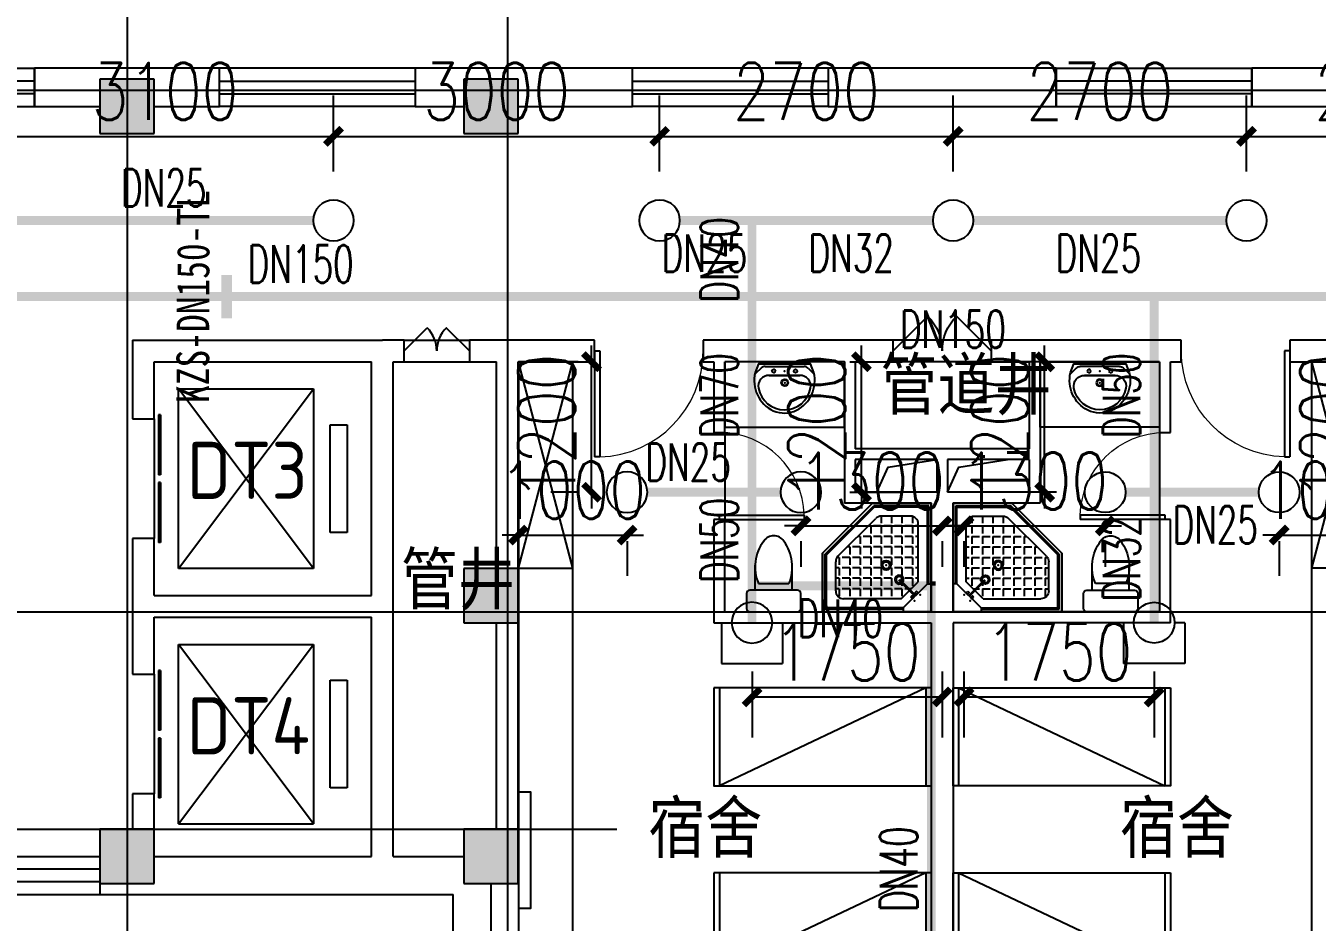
# Model space of a CAD drawing. Extents: x 0 to 2838408, y -923048 to 203859.
# Drawn here: x 2736331 to 2748213, y -544513 to -536267 of the extents above; entities that cross this region are included whole.
import ezdxf
from ezdxf.enums import TextEntityAlignment as Align

# ---------------------------------------------------------------- set-up
doc = ezdxf.new("R2010")
doc.units = 0
doc.header["$LTSCALE"] = 1000
for name, color, linetype in [('A-Fixt', 81, 'Continuous'), ('CLAYER', 7, 'Continuous'), ('COLUMN', 9, 'Continuous'), ('DIM_喷淋', 3, 'Continuous'), ('DOOR_FIRE', 4, 'Continuous'), ('DOTE', 8, 'Continuous'), ('EQUIP_喷头', 7, 'Continuous'), ('EVTR', 2, 'Continuous'), ('PIPE-喷淋', 6, 'Continuous'), ('PUB_HATCH', 8, 'Continuous'), ('PUB_TEXT', 7, 'Continuous'), ('TEXT_喷淋', 7, 'Continuous'), ('TWT_DIM', 3, 'Continuous'), ('WALL', 9, 'Continuous'), ('WINDOW', 4, 'Continuous'), ('XREF', 8, 'Continuous'), ('抗震支吊架', 2, 'Continuous'), ('洁具', 213, 'Continuous'), ('配景', 3, 'Continuous')]:
    doc.layers.add(name, color=color, linetype=linetype)
doc.styles.add('_TCH_DIM_T3', font='SIMPLEX', dxfattribs={"width": 0.75, "bigfont": 'HZTXT'})
doc.styles.add('_TWT_PIPEDN', font='SIMPLEX', dxfattribs={"width": 0.8, "height": 2.3, "bigfont": 'HZTXT'})
doc.styles.add('kzcad', font='', dxfattribs={"width": 0.8})
doc.styles.get("Standard").update_dxf_attribs({"font": 'geniso.shx', "bigfont": 'hztxt.shx'})
doc.styles.get('kzcad').set_extended_font_data('SimSun')
doc.dimstyles.new('_TWT_ARCH&&150', dxfattribs={"dimtxt": 525, "dimasz": 150, "dimexe": 375, "dimexo": 450, "dimgap": 150, "dimtad": 1, "dimdec": 0, "dimzin": 0, "dimdsep": 46, "dimtxsty": '_TCH_DIM_T3', "dimblk": 'ARCHTICK', "dimcen": 0.09, "dimclrt": 7, "dimazin": 2, "dimtfac": 1, "dimtdec": 0, "dimtix": 1, "dimtmove": 2, "dimatfit": 3, "dimfxl": 1, "dimtolj": 1, "dimtzin": 0, "dimarcsym": 0})

# ---------------------------------------------------------------- blocks, each defined once
blk = doc.blocks.new('1F平面-CAD导入_dwg_Drawing4_t3_dwg_$plan$00001613-474159-1F-927810-1F')
at = {"layer": '洁具'}
for p, q in [((-30, 250), (-170, 250)), ((-200, 170), (-430, 170)), ((-260, -140), (-260, 140)), ((-200, -170), (-200, -220)), ((-170, -250), (-30, -250))]:
    blk.add_line(p, q, dxfattribs=at)
for points in [[(-200, 220), (-200, 170), (-200, -170), (-430, -170)], [(0, -220), (0, 220)]]:
    blk.add_lwpolyline(points, dxfattribs=at)
for centre, radius, start, end in [((-170, 220), 30, 90, 180), ((-30, 220), 30, 0, 90), ((-413, -227), 398, 67.4505, 126.6381), ((-590, 0), 110, 123.4509, 236.5491), ((-413, 227), 398, 233.3619, 292.5495), ((-170, -220), 30, 180, 270), ((-30, -220), 30, 270, 0)]:
    blk.add_arc(centre, radius, start, end, dxfattribs=at)
blk = doc.blocks.new('$lvtry$00000169')
at = {"color": 0}
for p, q in [((259, -36), (259, 0)), ((259, -36), (36, -259)), ((259, -24), (976, -24)), ((259, -36), (964, -36)), ((964, -36), (976, -24)), ((964, -36), (964, -525)), ((976, -24), (976, -530)), ((276, -120), (120, -276)), ((144, -151), (291, -298)), ((151, -144), (298, -291)), ((183, -213), (205, -213)), ((220, -213), (243, -213)), ((270, -213), (270, -143)), ((270, -213), (340, -213)), ((276, -120), (808, -120)), ((366, -213), (366, -143)), ((366, -213), (436, -213)), ((462, -213), (462, -143)), ((462, -213), (532, -213)), ((558, -213), (558, -143)), ((558, -213), (628, -213)), ((655, -213), (655, -143)), ((655, -213), (725, -213)), ((751, -213), (751, -143)), ((751, -213), (821, -213)), ((847, -213), (847, -143)), ((847, -213), (880, -213)), ((880, -192), (880, -460)), ((36, -259), (0, -259)), ((24, -259), (24, -976)), ((36, -259), (36, -964)), ((120, -276), (120, -808)), ((120, -309), (147, -309)), ((173, -309), (173, -239)), ((173, -309), (243, -309)), ((173, -405), (173, -335)), ((270, -263), (270, -239)), ((270, -405), (270, -335)), ((334, -309), (340, -309)), ((366, -309), (366, -239)), ((366, -309), (436, -309)), ((366, -405), (366, -335)), ((462, -309), (462, -239)), ((462, -309), (532, -309)), ((462, -405), (462, -335)), ((558, -309), (558, -239)), ((558, -309), (628, -309)), ((558, -405), (558, -335)), ((655, -309), (655, -239)), ((655, -309), (725, -309)), ((655, -405), (655, -335)), ((751, -309), (751, -239)), ((751, -309), (821, -309)), ((751, -405), (751, -335)), ((847, -309), (847, -239)), ((847, -309), (880, -309)), ((847, -405), (847, -335)), ((120, -405), (147, -405)), ((173, -405), (243, -405)), ((173, -501), (173, -431)), ((270, -405), (340, -405)), ((270, -501), (270, -431)), ((366, -405), (379, -405)), ((366, -501), (366, -431)), ((462, -405), (532, -405)), ((462, -501), (462, -431)), ((558, -405), (628, -405)), ((558, -501), (558, -431)), ((655, -405), (725, -405)), ((655, -501), (655, -431)), ((751, -405), (821, -405)), ((751, -501), (751, -431)), ((847, -405), (880, -405)), ((847, -501), (847, -431)), ((120, -501), (147, -501)), ((173, -501), (243, -501)), ((173, -598), (173, -528)), ((270, -501), (340, -501)), ((270, -598), (270, -528)), ((366, -501), (436, -501)), ((366, -598), (366, -528)), ((462, -501), (532, -501)), ((462, -598), (462, -528)), ((859, -511), (511, -859)), ((964, -525), (525, -964)), ((976, -530), (530, -976)), ((558, -501), (628, -501)), ((558, -598), (558, -528)), ((655, -501), (725, -501)), ((655, -598), (655, -528)), ((751, -501), (821, -501)), ((751, -598), (751, -528)), ((847, -501), (867, -501)), ((964, -525), (976, -530)), ((120, -598), (147, -598)), ((120, -694), (147, -694)), ((173, -598), (243, -598)), ((173, -694), (173, -624)), ((173, -694), (243, -694)), ((270, -598), (340, -598)), ((270, -694), (270, -624)), ((270, -694), (340, -694)), ((366, -598), (436, -598)), ((366, -694), (366, -624)), ((366, -694), (436, -694)), ((462, -598), (532, -598)), ((462, -694), (462, -624)), ((462, -694), (532, -694)), ((558, -598), (628, -598)), ((558, -694), (558, -624)), ((558, -694), (628, -694)), ((655, -598), (725, -598)), ((655, -694), (655, -624)), ((655, -694), (676, -694)), ((751, -598), (773, -598)), ((120, -790), (147, -790)), ((173, -790), (173, -720)), ((173, -790), (243, -790)), ((173, -878), (173, -816)), ((270, -790), (270, -720)), ((270, -790), (340, -790)), ((270, -880), (270, -816)), ((366, -790), (366, -720)), ((366, -790), (436, -790)), ((366, -880), (366, -816)), ((462, -790), (462, -720)), ((462, -790), (532, -790)), ((462, -880), (462, -816)), ((558, -790), (558, -720)), ((558, -790), (580, -790)), ((192, -880), (460, -880)), ((36, -964), (24, -976)), ((24, -976), (530, -976)), ((36, -964), (525, -964)), ((525, -964), (530, -976))]:
    blk.add_line(p, q, dxfattribs=at)
blk.add_lwpolyline([(0, 0), (0, -1000), (540, -1000), (1000, -540), (1000, 0)], close=True)
for points in [[(0, 0), (0, -1000)], [(0, 0), (1000, 0)], [(1000, 0), (1000, -540)], [(136, -190), (148, -178), (132, -162), (121, -174)], [(190, -136), (178, -148), (162, -132), (174, -121)], [(1000, -540), (540, -1000)], [(0, -1000), (540, -1000)]]:
    blk.add_lwpolyline(points, close=True, dxfattribs=at)
for radius in [43.8, 31.1]:
    blk.add_circle((416, -428), radius, dxfattribs=at)
for centre, radius, start, end in [((808, -192), 72, 0, 90), ((296, -296), 40.6, 142.583, 128.4197), ((296, -296), 28.6, 145.828, 125.6599), ((808, -460), 72, 315, 0), ((192, -808), 72, 180, 270), ((460, -808), 72, 270, 315)]:
    blk.add_arc(centre, radius, start, end, dxfattribs=at)
for p in [(156, -102, 0), (103, -156, 0), (416, -428, 0)]:
    blk.add_point(p, dxfattribs=at)
blk = doc.blocks.new('$lvtry$00000178')
at = {"color": 0}
for p, q in [((-238, 0), (238, 0)), ((-214, -36), (-272, -91)), ((-180, -23), (180, -23)), ((-142, -105), (140, -105)), ((140, -105), (-142, -105)), ((216, -37), (268, -91))]:
    blk.add_line(p, q, dxfattribs=at)
blk.add_lwpolyline([(-104, -430, 0.224698), (110, -425, 0.348046), (269, -79), (239, 0), (-241, 0), (-271, -79, 0.356844)], format="xyb", close=True, dxfattribs=at)
for centre, radius in [((-100, -65), 16.3), ((100, -65), 16.3), ((1, -172), 31.6)]:
    blk.add_circle(centre, radius, dxfattribs=at)
at = {"color": 0, "lineweight": 13}
blk.add_circle((1, -172), 23, dxfattribs=at)
at = {"color": 0}
for centre, radius, start, end in [((-142, -205), 100, 90, 190.5602), ((-180, -73), 50, 90, 133.181), ((140, -205), 100, 349.4398, 90), ((180, -73), 50, 44.5607, 90), ((-1, -179), 243, 190.5602, 349.4398)]:
    blk.add_arc(centre, radius, start, end, dxfattribs=at)
for p in [(0, -65), (1, -172)]:
    blk.add_point(p, dxfattribs=at)
blk = doc.blocks.new('A$C70365C93')
at = {"layer": '洁具'}
blk.add_lwpolyline([(-1900, 2300), (-1900, 1700), (-800, 1700), (-800, 2300)], close=True, dxfattribs=at)
blk.add_blockref('$lvtry$00000178', (-1350, 2280), dxfattribs=at)
at = {"layer": '洁具', "rotation": 180}
blk.add_blockref('$lvtry$00000169', (0, 0), dxfattribs=at)
at = {"layer": '洁具', "extrusion": (0, 0, -1), "xscale": -1, "zscale": -1, "rotation": 90}
blk.add_blockref('1F平面-CAD导入_dwg_Drawing4_t3_dwg_$plan$00001613-474159-1F-927810-1F', (1450, 0), dxfattribs=at)
blk = doc.blocks.new('单人床')
at = {"layer": 'A-Fixt'}
for p, q in [((47774, 13973), (48674, 13973)), ((47774, 12073), (48674, 13973)), ((47774, 12073), (48674, 12073))]:
    blk.add_line(p, q, dxfattribs=at)
blk.add_lwpolyline([(47774, 14023), (48674, 14023), (48674, 12023), (47774, 12023), (47774, 14023)], dxfattribs=at)
blk = doc.blocks.new('CH_AP01')
for p, q in [((-311, 17), (-275, 0)), ((-275, 0), (275, 0)), ((275, 0), (311, 17))]:
    blk.add_line(p, q)
for centre, radius, start, end in [((0, -579), 1213, 74.7104, 105.2896), ((-307, 555), 37.8, 100.1859, 202.8359), ((-1658, 202), 1360, 352.1659, 14.4283), ((-824, 250), 563, 335.5038, 31.0903), ((0, -579), 1173, 75.0287, 104.9713), ((0, -1278), 1857, 80.611, 99.389), ((-824, 250), 603, 335.5038, 30.2691), ((0, -579), 1093, 75.8767, 104.1233), ((824, 250), 603, 149.7309, 204.4962), ((824, 250), 563, 148.9097, 204.4962), ((1658, 202), 1360, 165.5717, 187.8341), ((307, 555), 37.8, 337.1641, 79.8141)]:
    blk.add_arc(centre, radius, start, end)
blk = doc.blocks.new('A$C61295E98')
at = {"color": 3}
for p, q in [((544, 598), (0, 598)), ((0, 598), (0, 0)), ((161, 598), (161, 0)), ((170, 0), (170, 598)), ((603, 572), (603, 26)), ((624, 518), (624, 80)), ((544, 0), (0, 0))]:
    blk.add_line(p, q, dxfattribs=at)
for points in [[(82, 540), (75, 540), (75, 577), (82, 577)], [(82, 453), (75, 453), (75, 490), (82, 490)], [(82, 353), (75, 353), (75, 389), (82, 389)]]:
    blk.add_lwpolyline(points, close=True, dxfattribs=at)
for centre in [(74, 250), (74, 164), (74, 71)]:
    blk.add_circle(centre, 15.7, dxfattribs=at)
for centre, start, end in [((544, 518), 360, 90), ((544, 80), 270, 0)]:
    blk.add_arc(centre, 80, start, end, dxfattribs=at)
blk = doc.blocks.new('宿舍')
at = {"layer": 'A-Fixt'}
for p, q in [((47854, 13802), (48354, 15702)), ((48354, 13802), (47854, 15702)), ((47854, 13802), (48354, 13802))]:
    blk.add_line(p, q, dxfattribs=at)
for points in [[(47854, 8602), (48354, 8602), (48354, 15702), (47854, 15702)], [(47854, 10676), (47970, 10676), (47970, 11743), (47854, 11743)]]:
    blk.add_lwpolyline(points, close=True, dxfattribs=at)
at = {"xscale": -1, "rotation": 90}
for p in [(63677, 60475), (63677, 58775)]:
    blk.add_blockref('单人床', p, dxfattribs=at)
at = {"layer": 'A-Fixt', "xscale": -1, "rotation": 180}
for p in [(50002, 9140), (51117, 9140)]:
    blk.add_blockref('CH_AP01', p, dxfattribs=at)
at = {"layer": '配景', "color": 252}
blk.add_blockref('A$C61295E98', (47854, 7097), dxfattribs=at)
blk = doc.blocks.new('$WINLIB2D$00000001')
at = {"color": 0}
for points in [[(-0.5, 0.5), (-0.5, -0.5)], [(-0.5, 0.5), (0.5, 0.5)], [(0.5, -0.5), (0.5, 0.5)], [(0.5, 0.1667), (-0.5, 0.1667)], [(0.5, -0.1667), (-0.5, -0.1667)], [(-0.5, -0.5), (0.5, -0.5)]]:
    blk.add_lwpolyline(points, dxfattribs=at)
blk = doc.blocks.new('$DorLib2D$00000116')
at = {"color": 0}
for p, q in [((-0.5, 0), (-0.146, 0.354)), ((0.5, 0), (0.146, 0.354))]:
    blk.add_line(p, q, dxfattribs=at)
for centre, start, end in [((-0.5, 0), 0, 45), ((0.5, 0), 135, 180)]:
    blk.add_arc(centre, 0.5, start, end, dxfattribs=at)
blk = doc.blocks.new('$DORLIB2D$00000127')
at = {"color": 0}
for points in [[(-0.533, 0.795), (-0.533, 0.69)], [(-0.033, 0.795), (-0.533, 0.795)], [(-0.033, 0.795), (-0.033, 0.69)], [(0.533, 0.795), (0.033, 0.795)], [(0.033, 0.795), (0.033, 0.69)], [(0.533, 0.795), (0.533, 0.69)], [(-0.033, 0.69), (-0.533, 0.69)], [(0.533, 0.69), (0.033, 0.69)], [(0.5, 0.5), (-0.5, 0.5)]]:
    blk.add_lwpolyline(points, dxfattribs=at)
blk = doc.blocks.new('$DorLib2D$00000001')
for p, q in [((0.45, 0.975), (0.5, 0.975)), ((0.45, 0), (0.45, 0.975)), ((0.5, 0), (0.5, 0.975)), ((0.5, 0), (0.45, 0))]:
    blk.add_line(p, q)
at = {"lineweight": 13}
blk.add_arc((0.475, 0), 0.975, 91.4693, 180, dxfattribs=at)
blk = doc.blocks.new('3F1')
at = {"layer": 'PUB_HATCH'}
for points in [[(2400966.7, -537258.3), (2401466.7, -537258.3), (2401466.7, -536758.3), (2400966.7, -536758.3)], [(2404316.7, -537258.3), (2404816.7, -537258.3), (2404816.7, -536758.3), (2404316.7, -536758.3)], [(2404316.7, -541758.3), (2404816.7, -541758.3), (2404816.7, -541258.3), (2404316.7, -541258.3)], [(2400966.7, -544158.3), (2401466.7, -544158.3), (2401466.7, -543658.3), (2400966.7, -543658.3)], [(2404316.7, -544158.3), (2404816.7, -544158.3), (2404816.7, -543658.3), (2404316.7, -543658.3)]]:
    blk.add_hatch(color=256, dxfattribs=at).paths.add_polyline_path(points)
for points in [[(2408116.7, -540558.3), (2408220.3, -540328), (2408666.7, -540258.3)], [(2408766.7, -540558.3), (2408870.3, -540328), (2409316.7, -540258.3)]]:
    blk.add_lwpolyline(points)
at = {"layer": 'COLUMN'}
for p, q in [((2401466.7, -536758.3), (2400966.7, -536758.3)), ((2400966.7, -536758.3), (2400966.7, -537258.3)), ((2401466.7, -537258.3), (2401466.7, -536758.3)), ((2404816.7, -536758.3), (2404316.7, -536758.3)), ((2404316.7, -536758.3), (2404316.7, -537258.3)), ((2404816.7, -537258.3), (2404816.7, -536758.3)), ((2400966.7, -537258.3), (2401466.7, -537258.3)), ((2404316.7, -537258.3), (2404816.7, -537258.3)), ((2404816.7, -541258.3), (2404316.7, -541258.3)), ((2404316.7, -541258.3), (2404316.7, -541758.3)), ((2404816.7, -541758.3), (2404816.7, -541258.3)), ((2404316.7, -541758.3), (2404816.7, -541758.3)), ((2401466.7, -543658.3), (2400966.7, -543658.3)), ((2400966.7, -543658.3), (2400966.7, -544158.3)), ((2401466.7, -544158.3), (2401466.7, -543658.3)), ((2404816.7, -543658.3), (2404316.7, -543658.3)), ((2404316.7, -543658.3), (2404316.7, -544158.3)), ((2404816.7, -544158.3), (2404816.7, -543658.3)), ((2400966.7, -544158.3), (2401466.7, -544158.3)), ((2404316.7, -544158.3), (2404816.7, -544158.3))]:
    blk.add_line(p, q, dxfattribs=at)
at = {"layer": 'DOOR_FIRE'}
for p, q in [((2403766.7, -539158.3), (2404366.7, -539158.3)), ((2409166.7, -539158.3), (2408266.7, -539158.3)), ((2403766.7, -539358.3), (2404366.7, -539358.3)), ((2409166.7, -539358.3), (2408266.7, -539358.3))]:
    blk.add_line(p, q, dxfattribs=at)
at = {"layer": 'DOTE'}
for p, q in [((2401216.7, -467258.3), (2401216.7, -550458.3)), ((2404716.7, -467258.3), (2404716.7, -550458.3)), ((2343216.7, -536858.3), (2453916.7, -536858.3)), ((2343216.7, -541658.3), (2453916.7, -541658.3)), ((2392758.5, -543658.3), (2405723.1, -543658.3))]:
    blk.add_line(p, q, dxfattribs=at)
at = {"layer": 'EVTR'}
for p, q in [((2401691.7, -541258.3), (2401691.7, -539608.3)), ((2401691.7, -539608.3), (2402931.7, -539608.3)), ((2402931.7, -541258.3), (2401691.7, -539608.3)), ((2401691.7, -541258.3), (2402931.7, -539608.3)), ((2402931.7, -539608.3), (2402931.7, -541258.3)), ((2403086.7, -540928.3), (2403086.7, -539938.3)), ((2403086.7, -539938.3), (2403241.7, -539938.3)), ((2403241.7, -539938.3), (2403241.7, -540928.3)), ((2403241.7, -540928.3), (2403086.7, -540928.3)), ((2402931.7, -541258.3), (2401691.7, -541258.3)), ((2401691.7, -543608.3), (2401691.7, -541958.3)), ((2401691.7, -541958.3), (2402931.7, -541958.3)), ((2402931.7, -543608.3), (2401691.7, -541958.3)), ((2401691.7, -543608.3), (2402931.7, -541958.3)), ((2402931.7, -541958.3), (2402931.7, -543608.3)), ((2403086.7, -543278.3), (2403086.7, -542288.3)), ((2403086.7, -542288.3), (2403241.7, -542288.3)), ((2403241.7, -542288.3), (2403241.7, -543278.3)), ((2403241.7, -543278.3), (2403086.7, -543278.3)), ((2401691.7, -543608.3), (2402931.7, -543608.3))]:
    blk.add_line(p, q, dxfattribs=at)
at = {"layer": 'WALL'}
for p, q in [((2401216.7, -536658.3), (2400366.7, -536658.3)), ((2400366.7, -536658.3), (2400366.7, -537008.3)), ((2402066.7, -536658.3), (2401216.7, -536658.3)), ((2402066.7, -537008.3), (2402066.7, -536658.3)), ((2404566.7, -536658.3), (2403866.7, -536658.3)), ((2403866.7, -536658.3), (2403866.7, -537008.3)), ((2405866.7, -536658.3), (2404566.7, -536658.3)), ((2405866.7, -537008.3), (2405866.7, -536658.3)), ((2409766.7, -536658.3), (2407666.7, -536658.3)), ((2407666.7, -536658.3), (2407666.7, -537008.3)), ((2409766.7, -537008.3), (2409766.7, -536658.3)), ((2412716.7, -536658.3), (2411566.7, -536658.3)), ((2411566.7, -536658.3), (2411566.7, -537008.3)), ((2400366.7, -537008.3), (2400966.7, -537008.3)), ((2401466.7, -537008.3), (2402066.7, -537008.3)), ((2403866.7, -537008.3), (2404316.7, -537008.3)), ((2404816.7, -537008.3), (2405866.7, -537008.3)), ((2407666.7, -537008.3), (2409766.7, -537008.3)), ((2411566.7, -537008.3), (2412466.7, -537008.3)), ((2401266.7, -539158.3), (2401266.7, -539883.3)), ((2401266.7, -539158.3), (2403566.7, -539158.3)), ((2403766.7, -539158.3), (2403566.7, -539158.3)), ((2403766.7, -539358.3), (2403766.7, -539158.3)), ((2404716.7, -539158.3), (2404366.7, -539158.3)), ((2404366.7, -539158.3), (2404366.7, -539358.3)), ((2405516.7, -539158.3), (2404716.7, -539158.3)), ((2405516.7, -539358.3), (2405516.7, -539158.3)), ((2406616.7, -539158.3), (2406516.7, -539158.3)), ((2406516.7, -539158.3), (2406516.7, -539358.3)), ((2407816.7, -539158.3), (2406616.7, -539158.3)), ((2408266.7, -539158.3), (2407816.7, -539158.3)), ((2408266.7, -539358.3), (2408266.7, -539158.3)), ((2409616.7, -539158.3), (2409166.7, -539158.3)), ((2409166.7, -539158.3), (2409166.7, -539358.3)), ((2410816.7, -539158.3), (2409616.7, -539158.3)), ((2410916.7, -539158.3), (2410816.7, -539158.3)), ((2410916.7, -539358.3), (2410916.7, -539158.3)), ((2412716.7, -539158.3), (2411916.7, -539158.3)), ((2411916.7, -539158.3), (2411916.7, -539358.3)), ((2401466.7, -539883.3), (2401466.7, -539358.3)), ((2401466.7, -539358.3), (2403466.7, -539358.3)), ((2403466.7, -541508.3), (2403466.7, -539358.3)), ((2403666.7, -539358.3), (2403766.7, -539358.3)), ((2403666.7, -541608.3), (2403666.7, -539358.3)), ((2404366.7, -539358.3), (2404616.7, -539358.3)), ((2404616.7, -541258.3), (2404616.7, -539358.3)), ((2404816.7, -541258.3), (2404816.7, -539358.3)), ((2404816.7, -539358.3), (2405516.7, -539358.3)), ((2406516.7, -539358.3), (2406616.7, -539358.3)), ((2406616.7, -539358.3), (2406616.7, -540008.3)), ((2407816.7, -539358.3), (2406716.7, -539358.3)), ((2406716.7, -540008.3), (2406716.7, -539358.3)), ((2407816.7, -539358.3), (2407816.7, -540158.3)), ((2407916.7, -539358.3), (2408266.7, -539358.3)), ((2407916.7, -539358.3), (2407916.7, -540158.3)), ((2409166.7, -539358.3), (2409516.7, -539358.3)), ((2409516.7, -539358.3), (2409516.7, -540158.3)), ((2410716.7, -539358.3), (2409616.7, -539358.3)), ((2409616.7, -539358.3), (2409616.7, -540158.3)), ((2410716.7, -539358.3), (2410716.7, -540008.3)), ((2410816.7, -540008.3), (2410816.7, -539358.3)), ((2410816.7, -539358.3), (2410916.7, -539358.3)), ((2411916.7, -539358.3), (2412616.7, -539358.3)), ((2401266.7, -539883.3), (2401466.7, -539883.3)), ((2406616.7, -540008.3), (2406716.7, -540008.3)), ((2410716.7, -540008.3), (2410816.7, -540008.3)), ((2407816.7, -540158.3), (2407816.7, -540658.3)), ((2408716.7, -540158.3), (2407916.7, -540158.3)), ((2409516.7, -540158.3), (2408716.7, -540158.3)), ((2409616.7, -540158.3), (2409616.7, -540658.3)), ((2408666.7, -540258.3), (2407916.7, -540258.3)), ((2407916.7, -540258.3), (2407916.7, -540558.3)), ((2408666.7, -540258.3), (2408666.7, -540558.3)), ((2409516.7, -540258.3), (2408766.7, -540258.3)), ((2408766.7, -540258.3), (2408766.7, -540558.3)), ((2409516.7, -540258.3), (2409516.7, -540558.3)), ((2408666.7, -540558.3), (2407916.7, -540558.3)), ((2409516.7, -540558.3), (2408766.7, -540558.3)), ((2408616.7, -540658.3), (2407816.7, -540658.3)), ((2408616.7, -540658.3), (2408616.7, -541658.3)), ((2408816.7, -540658.3), (2408816.7, -541658.3)), ((2409616.7, -540658.3), (2408816.7, -540658.3)), ((2406716.7, -540808.3), (2406616.7, -540808.3)), ((2406616.7, -540808.3), (2406616.7, -541758.3)), ((2406716.7, -541658.3), (2406716.7, -540808.3)), ((2410816.7, -540808.3), (2410716.7, -540808.3)), ((2410716.7, -540808.3), (2410716.7, -541658.3)), ((2410816.7, -541758.3), (2410816.7, -540808.3)), ((2401466.7, -540983.3), (2401266.7, -540983.3)), ((2401266.7, -540983.3), (2401266.7, -541608.3)), ((2401466.7, -541508.3), (2401466.7, -540983.3)), ((2401466.7, -541508.3), (2403466.7, -541508.3)), ((2401266.7, -541608.3), (2401266.7, -542233.3)), ((2403666.7, -543908.3), (2403666.7, -541608.3)), ((2406716.7, -541658.3), (2408616.7, -541658.3)), ((2410716.7, -541658.3), (2408816.7, -541658.3)), ((2401466.7, -541708.3), (2403466.7, -541708.3)), ((2401466.7, -542233.3), (2401466.7, -541708.3)), ((2403466.7, -543908.3), (2403466.7, -541708.3)), ((2404616.7, -543658.3), (2404616.7, -541758.3)), ((2404816.7, -543658.3), (2404816.7, -541758.3)), ((2406616.7, -541758.3), (2408616.7, -541758.3)), ((2408616.7, -541758.3), (2408616.7, -546708.3)), ((2410816.7, -541758.3), (2408816.7, -541758.3)), ((2408816.7, -541758.3), (2408816.7, -546708.3)), ((2401266.7, -542233.3), (2401466.7, -542233.3)), ((2401466.7, -543333.3), (2401266.7, -543333.3)), ((2401266.7, -543333.3), (2401266.7, -543658.3)), ((2401466.7, -543658.3), (2401466.7, -543333.3)), ((2401466.7, -543908.3), (2403466.7, -543908.3)), ((2403666.7, -543908.3), (2404316.7, -543908.3)), ((2400966.7, -544158.3), (2400966.7, -544258.3)), ((2404566.7, -546708.3), (2404566.7, -544158.3)), ((2400966.7, -544258.3), (2401216.7, -544258.3)), ((2401216.7, -544258.3), (2403566.7, -544258.3)), ((2403566.7, -544258.3), (2404216.7, -544258.3)), ((2404216.7, -546708.3), (2404216.7, -544258.3))]:
    blk.add_line(p, q, dxfattribs=at)
at = {"layer": 'WINDOW'}
for p, q in [((2406716.7, -540008.3), (2406716.7, -540808.3)), ((2410716.7, -540008.3), (2410716.7, -540808.3))]:
    blk.add_line(p, q, dxfattribs=at)
for name, p in [('宿舍', (2356962.9, -555059.9)), ('A$C70365C93', (2408616.7, -541658.3))]:
    blk.add_blockref(name, p)
at = {"xscale": -1, "rotation": 359.9999999999999}
for name, p in [('A$C70365C93', (2408816.7, -541658.3)), ('宿舍', (2460470.6, -555059.9))]:
    blk.add_blockref(name, p, dxfattribs=at)
at = {"layer": 'DOOR_FIRE', "xscale": 600, "yscale": 600, "zscale": 200}
blk.add_blockref('$DorLib2D$00000116', (2404066.7, -539258.3), dxfattribs=at)
at = {"layer": 'DOOR_FIRE', "xscale": 900, "yscale": -900, "zscale": 200, "rotation": 179.9999999994664}
blk.add_blockref('$DorLib2D$00000116', (2408716.7, -539258.3), dxfattribs=at)
at = {"layer": 'WINDOW'}
for name, p, xscale, yscale, zscale in [('$WINLIB2D$00000001', (2399466.7, -536833.3), 1800, 350, 1800), ('$WINLIB2D$00000001', (2402966.7, -536833.3), -1800, 350, -1800), ('$WINLIB2D$00000001', (2406766.7, -536833.3), -1800, 350, -1800), ('$WINLIB2D$00000001', (2410666.7, -536833.3), 1800, 350, 1800), ('$DorLib2D$00000001', (2406016.7, -539258.3), -1000, -1000, -1000), ('$DorLib2D$00000001', (2411416.7, -539258.3), 1000, -1000, 1000), ('$WINLIB2D$00000001', (2397479.2, -544083.3), 6975, -350, 6975)]:
    blk.add_blockref(name, p, dxfattribs=dict(at, xscale=xscale, yscale=yscale, zscale=zscale))
for name, p, xscale, yscale, zscale, rotation in [('$DORLIB2D$00000127', (2401366.7, -540433.3), 1100, -200, 1100, 90), ('$DorLib2D$00000001', (2406666.7, -540408.3), 800, 800, 800, 269.9999999994664), ('$DorLib2D$00000001', (2410766.7, -540408.3), 800, -800, 800, 269.9999999994664), ('$DORLIB2D$00000127', (2401366.7, -542783.3), 1100, -200, 1100, 90)]:
    blk.add_blockref(name, p, dxfattribs=dict(at, xscale=xscale, yscale=yscale, zscale=zscale, rotation=rotation))
at = {"layer": 'CLAYER'}
for s, p in [('管道井', (2408149.1, -539845.3)), ('管井', (2403736.7, -541636.3))]:
    blk.add_text(s, height=525, dxfattribs=at).set_placement(p)
at = {"layer": 'PUB_TEXT'}
for s, p in [('DT3', (2401767.8, -540619.3)), ('DT4', (2401767.8, -542969.3)), ('宿舍', (2406011.9, -543922.1)), ('宿舍', (2410351.3, -543922.1))]:
    blk.add_text(s, height=525, dxfattribs=at).set_placement(p)
blk = doc.blocks.new('_ArchTick')
at = {"color": 0, "linetype": 'ByBlock', "const_width": 0.4}
blk.add_lwpolyline([(-0.5, -0.5), (0.5, 0.5)], dxfattribs=at)
blk = doc.blocks.new('*D2148')
at = {"layer": 'Defpoints', "color": 0, "linetype": 'ByBlock', "transparency": 16777216}
for p in [(2744963, -540558), (2746263, -540558), (2746263, -540868)]:
    blk.add_point(p, dxfattribs=at)
at = {"layer": 'TWT_DIM', "color": 0, "linetype": 'ByBlock', "lineweight": -2, "transparency": 16777216}
for p, q in [((2744963, -540868), (2744813, -540868)), ((2744963, -540868), (2746263, -540868)), ((2746263, -540868), (2746413, -540868)), ((2744963, -541008), (2744963, -541243)), ((2746263, -541008), (2746263, -541243))]:
    blk.add_line(p, q, dxfattribs=at)
at = {"layer": 'TWT_DIM', "color": 0, "linetype": 'ByBlock', "lineweight": -2, "transparency": 16777216, "xscale": 150, "yscale": 150, "zscale": 150}
blk.add_blockref('_ArchTick', (2744963, -540868), dxfattribs=at)
at = {"layer": 'TWT_DIM', "color": 0, "linetype": 'ByBlock', "lineweight": -2, "transparency": 16777216, "xscale": 150, "yscale": 150, "zscale": 150, "rotation": 180}
blk.add_blockref('_ArchTick', (2746263, -540868), dxfattribs=at)
at = {"layer": 'TWT_DIM', "color": 7, "linetype": 'ByBlock', "transparency": 16777216, "insert": (2745613, -540456), "char_height": 525, "attachment_point": 5, "style": '_TCH_DIM_T3'}
blk.add_mtext('\\A1;1300', dxfattribs=at)
blk = doc.blocks.new('*D2149')
at = {"layer": 'Defpoints', "color": 0, "linetype": 'ByBlock', "transparency": 16777216}
for p in [(2743463, -540558), (2744763, -540558), (2744763, -540868)]:
    blk.add_point(p, dxfattribs=at)
at = {"layer": 'TWT_DIM', "color": 0, "linetype": 'ByBlock', "lineweight": -2, "transparency": 16777216}
for p, q in [((2743463, -540868), (2743313, -540868)), ((2743463, -540868), (2744763, -540868)), ((2744763, -540868), (2744913, -540868)), ((2743463, -541008), (2743463, -541243)), ((2744763, -541008), (2744763, -541243))]:
    blk.add_line(p, q, dxfattribs=at)
at = {"layer": 'TWT_DIM', "color": 0, "linetype": 'ByBlock', "lineweight": -2, "transparency": 16777216, "xscale": 150, "yscale": 150, "zscale": 150}
blk.add_blockref('_ArchTick', (2743463, -540868), dxfattribs=at)
at = {"layer": 'TWT_DIM', "color": 0, "linetype": 'ByBlock', "lineweight": -2, "transparency": 16777216, "xscale": 150, "yscale": 150, "zscale": 150, "rotation": 180}
blk.add_blockref('_ArchTick', (2744763, -540868), dxfattribs=at)
at = {"layer": 'TWT_DIM', "color": 7, "linetype": 'ByBlock', "transparency": 16777216, "insert": (2744113, -540456), "char_height": 525, "attachment_point": 5, "style": '_TCH_DIM_T3'}
blk.add_mtext('\\A1;1300', dxfattribs=at)
blk = doc.blocks.new('*D2152')
at = {"layer": 'Defpoints', "color": 0, "linetype": 'ByBlock', "transparency": 16777216}
for p in [(2744963, -541758), (2746713, -541758), (2746713, -542441)]:
    blk.add_point(p, dxfattribs=at)
at = {"layer": 'TWT_DIM', "color": 0, "linetype": 'ByBlock', "lineweight": -2, "transparency": 16777216}
for p, q in [((2744963, -542208), (2744963, -542816)), ((2746713, -542208), (2746713, -542816)), ((2744963, -542441), (2746713, -542441))]:
    blk.add_line(p, q, dxfattribs=at)
at = {"layer": 'TWT_DIM', "color": 0, "linetype": 'ByBlock', "lineweight": -2, "transparency": 16777216, "xscale": 150, "yscale": 150, "zscale": 150, "rotation": 180}
blk.add_blockref('_ArchTick', (2744963, -542441), dxfattribs=at)
at = {"layer": 'TWT_DIM', "color": 0, "linetype": 'ByBlock', "lineweight": -2, "transparency": 16777216, "xscale": 150, "yscale": 150, "zscale": 150}
blk.add_blockref('_ArchTick', (2746713, -542441), dxfattribs=at)
at = {"layer": 'TWT_DIM', "color": 7, "linetype": 'ByBlock', "transparency": 16777216, "insert": (2745838, -542028), "char_height": 525, "attachment_point": 5, "style": '_TCH_DIM_T3'}
blk.add_mtext('\\A1;1750', dxfattribs=at)
blk = doc.blocks.new('*D2153')
at = {"layer": 'Defpoints', "color": 0, "linetype": 'ByBlock', "transparency": 16777216}
for p in [(2747863, -540558), (2748863, -540558), (2748863, -540952)]:
    blk.add_point(p, dxfattribs=at)
at = {"layer": 'TWT_DIM', "color": 0, "linetype": 'ByBlock', "lineweight": -2, "transparency": 16777216}
for p, q in [((2747863, -540952), (2747713, -540952)), ((2747863, -540952), (2748863, -540952)), ((2748863, -540952), (2749013, -540952)), ((2747863, -541008), (2747863, -541327)), ((2748863, -541008), (2748863, -541327))]:
    blk.add_line(p, q, dxfattribs=at)
at = {"layer": 'TWT_DIM', "color": 0, "linetype": 'ByBlock', "lineweight": -2, "transparency": 16777216, "xscale": 150, "yscale": 150, "zscale": 150}
blk.add_blockref('_ArchTick', (2747863, -540952), dxfattribs=at)
at = {"layer": 'TWT_DIM', "color": 0, "linetype": 'ByBlock', "lineweight": -2, "transparency": 16777216, "xscale": 150, "yscale": 150, "zscale": 150, "rotation": 180}
blk.add_blockref('_ArchTick', (2748863, -540952), dxfattribs=at)
at = {"layer": 'TWT_DIM', "color": 7, "linetype": 'ByBlock', "transparency": 16777216, "insert": (2748363, -540539), "char_height": 525, "attachment_point": 5, "style": '_TCH_DIM_T3'}
blk.add_mtext('\\A1;1000', dxfattribs=at)
blk = doc.blocks.new('*D2154')
at = {"layer": 'Defpoints', "color": 0, "linetype": 'ByBlock', "transparency": 16777216}
for p in [(2745705, -539358), (2746263, -539358), (2746263, -540558)]:
    blk.add_point(p, dxfattribs=at)
at = {"layer": 'TWT_DIM', "color": 0, "linetype": 'ByBlock', "lineweight": -2, "transparency": 16777216}
for p, q in [((2745705, -539358), (2745705, -539208)), ((2745813, -539358), (2745330, -539358)), ((2745705, -540558), (2745705, -539358)), ((2745813, -540558), (2745330, -540558)), ((2745705, -540558), (2745705, -540708))]:
    blk.add_line(p, q, dxfattribs=at)
at = {"layer": 'TWT_DIM', "color": 0, "linetype": 'ByBlock', "lineweight": -2, "transparency": 16777216, "xscale": 150, "yscale": 150, "zscale": 150}
for p, rotation in [((2745705, -539358), 270), ((2745705, -540558), 90)]:
    blk.add_blockref('_ArchTick', p, dxfattribs=dict(at, rotation=rotation))
at = {"layer": 'TWT_DIM', "color": 7, "linetype": 'ByBlock', "transparency": 16777216, "insert": (2745292, -539958), "char_height": 525, "attachment_point": 5, "rotation": 90, "style": '_TCH_DIM_T3'}
blk.add_mtext('\\A1;1200', dxfattribs=at)
blk = doc.blocks.new('*D2155')
at = {"layer": 'Defpoints', "color": 0, "linetype": 'ByBlock', "transparency": 16777216}
for p in [(2747863, -539358), (2748732, -539358), (2747863, -540558)]:
    blk.add_point(p, dxfattribs=at)
at = {"layer": 'TWT_DIM', "color": 0, "linetype": 'ByBlock', "lineweight": -2, "transparency": 16777216}
for p, q in [((2748732, -539358), (2748732, -539208)), ((2748313, -539358), (2749107, -539358)), ((2748732, -540558), (2748732, -539358)), ((2748313, -540558), (2749107, -540558)), ((2748732, -540558), (2748732, -540708))]:
    blk.add_line(p, q, dxfattribs=at)
at = {"layer": 'TWT_DIM', "color": 0, "linetype": 'ByBlock', "lineweight": -2, "transparency": 16777216, "xscale": 150, "yscale": 150, "zscale": 150}
for p, rotation in [((2748732, -539358), 270), ((2748732, -540558), 90)]:
    blk.add_blockref('_ArchTick', p, dxfattribs=dict(at, rotation=rotation))
at = {"layer": 'TWT_DIM', "color": 7, "linetype": 'ByBlock', "transparency": 16777216, "insert": (2748319, -539958), "char_height": 525, "attachment_point": 5, "rotation": 90, "style": '_TCH_DIM_T3'}
blk.add_mtext('\\A1;1200', dxfattribs=at)
blk = doc.blocks.new('*D2156')
at = {"layer": 'Defpoints', "color": 0, "linetype": 'ByBlock', "transparency": 16777216}
for p in [(2743013, -541758), (2744763, -541758), (2744763, -542441)]:
    blk.add_point(p, dxfattribs=at)
at = {"layer": 'TWT_DIM', "color": 0, "linetype": 'ByBlock', "lineweight": -2, "transparency": 16777216}
for p, q in [((2743013, -542208), (2743013, -542816)), ((2744763, -542208), (2744763, -542816)), ((2743013, -542441), (2744763, -542441))]:
    blk.add_line(p, q, dxfattribs=at)
at = {"layer": 'TWT_DIM', "color": 0, "linetype": 'ByBlock', "lineweight": -2, "transparency": 16777216, "xscale": 150, "yscale": 150, "zscale": 150, "rotation": 180}
blk.add_blockref('_ArchTick', (2743013, -542441), dxfattribs=at)
at = {"layer": 'TWT_DIM', "color": 0, "linetype": 'ByBlock', "lineweight": -2, "transparency": 16777216, "xscale": 150, "yscale": 150, "zscale": 150}
blk.add_blockref('_ArchTick', (2744763, -542441), dxfattribs=at)
at = {"layer": 'TWT_DIM', "color": 7, "linetype": 'ByBlock', "transparency": 16777216, "insert": (2743888, -542028), "char_height": 525, "attachment_point": 5, "style": '_TCH_DIM_T3'}
blk.add_mtext('\\A1;1750', dxfattribs=at)
blk = doc.blocks.new('*D2157')
at = {"layer": 'Defpoints', "color": 0, "linetype": 'ByBlock', "transparency": 16777216}
for p in [(2740863, -540558), (2741863, -540558), (2741863, -540952)]:
    blk.add_point(p, dxfattribs=at)
at = {"layer": 'TWT_DIM', "color": 0, "linetype": 'ByBlock', "lineweight": -2, "transparency": 16777216}
for p, q in [((2740863, -540952), (2740713, -540952)), ((2740863, -540952), (2741863, -540952)), ((2741863, -540952), (2742013, -540952)), ((2740863, -541008), (2740863, -541327)), ((2741863, -541008), (2741863, -541327))]:
    blk.add_line(p, q, dxfattribs=at)
at = {"layer": 'TWT_DIM', "color": 0, "linetype": 'ByBlock', "lineweight": -2, "transparency": 16777216, "xscale": 150, "yscale": 150, "zscale": 150}
blk.add_blockref('_ArchTick', (2740863, -540952), dxfattribs=at)
at = {"layer": 'TWT_DIM', "color": 0, "linetype": 'ByBlock', "lineweight": -2, "transparency": 16777216, "xscale": 150, "yscale": 150, "zscale": 150, "rotation": 180}
blk.add_blockref('_ArchTick', (2741863, -540952), dxfattribs=at)
at = {"layer": 'TWT_DIM', "color": 7, "linetype": 'ByBlock', "transparency": 16777216, "insert": (2741363, -540539), "char_height": 525, "attachment_point": 5, "style": '_TCH_DIM_T3'}
blk.add_mtext('\\A1;1000', dxfattribs=at)
blk = doc.blocks.new('*D2158')
at = {"layer": 'Defpoints', "color": 0, "linetype": 'ByBlock', "transparency": 16777216}
for p in [(2743463, -539358), (2744020, -539358), (2743463, -540558)]:
    blk.add_point(p, dxfattribs=at)
at = {"layer": 'TWT_DIM', "color": 0, "linetype": 'ByBlock', "lineweight": -2, "transparency": 16777216}
for p, q in [((2744020, -539358), (2744020, -539208)), ((2743913, -539358), (2744395, -539358)), ((2744020, -540558), (2744020, -539358)), ((2743913, -540558), (2744395, -540558)), ((2744020, -540558), (2744020, -540708))]:
    blk.add_line(p, q, dxfattribs=at)
at = {"layer": 'TWT_DIM', "color": 0, "linetype": 'ByBlock', "lineweight": -2, "transparency": 16777216, "xscale": 150, "yscale": 150, "zscale": 150}
for p, rotation in [((2744020, -539358), 270), ((2744020, -540558), 90)]:
    blk.add_blockref('_ArchTick', p, dxfattribs=dict(at, rotation=rotation))
at = {"layer": 'TWT_DIM', "color": 7, "linetype": 'ByBlock', "transparency": 16777216, "insert": (2743608, -539958), "char_height": 525, "attachment_point": 5, "rotation": 90, "style": '_TCH_DIM_T3'}
blk.add_mtext('\\A1;1200', dxfattribs=at)
blk = doc.blocks.new('*D2159')
at = {"layer": 'Defpoints', "color": 0, "linetype": 'ByBlock', "transparency": 16777216}
for p in [(2741536, -539358), (2741863, -539358), (2741863, -540558)]:
    blk.add_point(p, dxfattribs=at)
at = {"layer": 'TWT_DIM', "color": 0, "linetype": 'ByBlock', "lineweight": -2, "transparency": 16777216}
for p, q in [((2741536, -539358), (2741536, -539208)), ((2741413, -539358), (2741161, -539358)), ((2741536, -540558), (2741536, -539358)), ((2741413, -540558), (2741161, -540558)), ((2741536, -540558), (2741536, -540708))]:
    blk.add_line(p, q, dxfattribs=at)
at = {"layer": 'TWT_DIM', "color": 0, "linetype": 'ByBlock', "lineweight": -2, "transparency": 16777216, "xscale": 150, "yscale": 150, "zscale": 150}
for p, rotation in [((2741536, -539358), 270), ((2741536, -540558), 90)]:
    blk.add_blockref('_ArchTick', p, dxfattribs=dict(at, rotation=rotation))
at = {"layer": 'TWT_DIM', "color": 7, "linetype": 'ByBlock', "transparency": 16777216, "insert": (2741124, -539958), "char_height": 525, "attachment_point": 5, "rotation": 90, "style": '_TCH_DIM_T3'}
blk.add_mtext('\\A1;1200', dxfattribs=at)
blk = doc.blocks.new('*D2465')
at = {"layer": 'Defpoints', "color": 0, "linetype": 'ByBlock', "transparency": 16777216}
for p in [(2750163, -537284), (2747563, -538058), (2750163, -538058)]:
    blk.add_point(p, dxfattribs=at)
at = {"layer": 'DIM_喷淋', "color": 0, "linetype": 'ByBlock', "lineweight": -2, "transparency": 16777216}
for p, q in [((2747563, -537608), (2747563, -536909)), ((2750163, -537608), (2750163, -536909)), ((2747563, -537284), (2750163, -537284))]:
    blk.add_line(p, q, dxfattribs=at)
at = {"layer": 'DIM_喷淋', "color": 0, "linetype": 'ByBlock', "lineweight": -2, "transparency": 16777216, "xscale": 150, "yscale": 150, "zscale": 150, "rotation": 180}
blk.add_blockref('_ArchTick', (2747563, -537284), dxfattribs=at)
at = {"layer": 'DIM_喷淋', "color": 0, "linetype": 'ByBlock', "lineweight": -2, "transparency": 16777216, "xscale": 150, "yscale": 150, "zscale": 150}
blk.add_blockref('_ArchTick', (2750163, -537284), dxfattribs=at)
at = {"layer": 'DIM_喷淋', "color": 7, "linetype": 'ByBlock', "transparency": 16777216, "insert": (2748863, -536871), "char_height": 525, "attachment_point": 5, "style": '_TCH_DIM_T3'}
blk.add_mtext('\\A1;2600', dxfattribs=at)
blk = doc.blocks.new('*D2466')
at = {"layer": 'Defpoints', "color": 0, "linetype": 'ByBlock', "transparency": 16777216}
for p in [(2747563, -537284), (2744863, -538058), (2747563, -538058)]:
    blk.add_point(p, dxfattribs=at)
at = {"layer": 'DIM_喷淋', "color": 0, "linetype": 'ByBlock', "lineweight": -2, "transparency": 16777216}
for p, q in [((2744863, -537608), (2744863, -536909)), ((2747563, -537608), (2747563, -536909)), ((2744863, -537284), (2747563, -537284))]:
    blk.add_line(p, q, dxfattribs=at)
at = {"layer": 'DIM_喷淋', "color": 0, "linetype": 'ByBlock', "lineweight": -2, "transparency": 16777216, "xscale": 150, "yscale": 150, "zscale": 150, "rotation": 180}
blk.add_blockref('_ArchTick', (2744863, -537284), dxfattribs=at)
at = {"layer": 'DIM_喷淋', "color": 0, "linetype": 'ByBlock', "lineweight": -2, "transparency": 16777216, "xscale": 150, "yscale": 150, "zscale": 150}
blk.add_blockref('_ArchTick', (2747563, -537284), dxfattribs=at)
at = {"layer": 'DIM_喷淋', "color": 7, "linetype": 'ByBlock', "transparency": 16777216, "insert": (2746213, -536871), "char_height": 525, "attachment_point": 5, "style": '_TCH_DIM_T3'}
blk.add_mtext('\\A1;2700', dxfattribs=at)
blk = doc.blocks.new('*D2467')
at = {"layer": 'Defpoints', "color": 0, "linetype": 'ByBlock', "transparency": 16777216}
for p in [(2744863, -537284), (2742163, -538058), (2744863, -538058)]:
    blk.add_point(p, dxfattribs=at)
at = {"layer": 'DIM_喷淋', "color": 0, "linetype": 'ByBlock', "lineweight": -2, "transparency": 16777216}
for p, q in [((2742163, -537608), (2742163, -536909)), ((2744863, -537608), (2744863, -536909)), ((2742163, -537284), (2744863, -537284))]:
    blk.add_line(p, q, dxfattribs=at)
at = {"layer": 'DIM_喷淋', "color": 0, "linetype": 'ByBlock', "lineweight": -2, "transparency": 16777216, "xscale": 150, "yscale": 150, "zscale": 150, "rotation": 180}
blk.add_blockref('_ArchTick', (2742163, -537284), dxfattribs=at)
at = {"layer": 'DIM_喷淋', "color": 0, "linetype": 'ByBlock', "lineweight": -2, "transparency": 16777216, "xscale": 150, "yscale": 150, "zscale": 150}
blk.add_blockref('_ArchTick', (2744863, -537284), dxfattribs=at)
at = {"layer": 'DIM_喷淋', "color": 7, "linetype": 'ByBlock', "transparency": 16777216, "insert": (2743513, -536871), "char_height": 525, "attachment_point": 5, "style": '_TCH_DIM_T3'}
blk.add_mtext('\\A1;2700', dxfattribs=at)
blk = doc.blocks.new('*D2468')
at = {"layer": 'Defpoints', "color": 0, "linetype": 'ByBlock', "transparency": 16777216}
for p in [(2742163, -537284), (2739163, -538058), (2742163, -538058)]:
    blk.add_point(p, dxfattribs=at)
at = {"layer": 'DIM_喷淋', "color": 0, "linetype": 'ByBlock', "lineweight": -2, "transparency": 16777216}
for p, q in [((2739163, -537608), (2739163, -536909)), ((2742163, -537608), (2742163, -536909)), ((2739163, -537284), (2742163, -537284))]:
    blk.add_line(p, q, dxfattribs=at)
at = {"layer": 'DIM_喷淋', "color": 0, "linetype": 'ByBlock', "lineweight": -2, "transparency": 16777216, "xscale": 150, "yscale": 150, "zscale": 150, "rotation": 180}
blk.add_blockref('_ArchTick', (2739163, -537284), dxfattribs=at)
at = {"layer": 'DIM_喷淋', "color": 0, "linetype": 'ByBlock', "lineweight": -2, "transparency": 16777216, "xscale": 150, "yscale": 150, "zscale": 150}
blk.add_blockref('_ArchTick', (2742163, -537284), dxfattribs=at)
at = {"layer": 'DIM_喷淋', "color": 7, "linetype": 'ByBlock', "transparency": 16777216, "insert": (2740663, -536871), "char_height": 525, "attachment_point": 5, "style": '_TCH_DIM_T3'}
blk.add_mtext('\\A1;3000', dxfattribs=at)
blk = doc.blocks.new('*D2469')
at = {"layer": 'Defpoints', "color": 0, "linetype": 'ByBlock', "transparency": 16777216}
for p in [(2739163, -537284), (2736063, -538058), (2739163, -538058)]:
    blk.add_point(p, dxfattribs=at)
at = {"layer": 'DIM_喷淋', "color": 0, "linetype": 'ByBlock', "lineweight": -2, "transparency": 16777216}
for p, q in [((2736063, -537608), (2736063, -536909)), ((2739163, -537608), (2739163, -536909)), ((2736063, -537284), (2739163, -537284))]:
    blk.add_line(p, q, dxfattribs=at)
at = {"layer": 'DIM_喷淋', "color": 0, "linetype": 'ByBlock', "lineweight": -2, "transparency": 16777216, "xscale": 150, "yscale": 150, "zscale": 150, "rotation": 180}
blk.add_blockref('_ArchTick', (2736063, -537284), dxfattribs=at)
at = {"layer": 'DIM_喷淋', "color": 0, "linetype": 'ByBlock', "lineweight": -2, "transparency": 16777216, "xscale": 150, "yscale": 150, "zscale": 150}
blk.add_blockref('_ArchTick', (2739163, -537284), dxfattribs=at)
at = {"layer": 'DIM_喷淋', "color": 7, "linetype": 'ByBlock', "transparency": 16777216, "insert": (2737613, -536871), "char_height": 525, "attachment_point": 5, "style": '_TCH_DIM_T3'}
blk.add_mtext('\\A1;3100', dxfattribs=at)
blk = doc.blocks.new('$TwtSys$00000125')
blk.add_circle((0, 0, 0), 1)
blk = doc.blocks.new('$TwtSys$00000131')
for p, q in [((-1.5, 0), (-1.5, 2)), ((-1.5, 2), (1.5, 2)), ((1.5, 0, 0), (1.5, 2, 0)), ((-1.5, 0), (-1, 0)), ((1, 0, 0), (1.5, 0, 0))]:
    blk.add_line(p, q)
blk.add_circle((0, 0), 1)

msp = doc.modelspace()

# ---------------------------------------------------------------- hatches: boundary and pattern name
at = {"layer": 'PIPE-喷淋', "linetype": 'ByBlock'}
for points in [[(2744662.5, -541418.8), (2744662.5, -541377.5), (2744703.8, -541377.5)], [(2744662.5, -541418.8), (2744703.8, -541418.8), (2744703.8, -541377.5)]]:
    msp.add_hatch(color=256, dxfattribs=at).paths.add_polyline_path(points)

# ---------------------------------------------------------------- linework, layer by layer
at = {"layer": 'PIPE-喷淋', "linetype": 'ByBlock', "ltscale": 1.5, "const_width": 82.5}
for points in [[(2738975, -538058.3), (2736250, -538058.3)], [(2742350, -538058.3), (2743012.5, -538058.3)], [(2743012.5, -538058.3), (2743012.5, -538758.3)], [(2743012.5, -538058.3), (2744675, -538058.3)], [(2745050, -538058.3), (2747375, -538058.3)], [(2743012.5, -538758.3), (2734712.5, -538758.3)], [(2743012.5, -540558.3), (2743012.5, -538758.3)], [(2743012.5, -538758.3), (2746712.5, -538758.3)], [(2746712.5, -540558.3), (2746712.5, -538758.3)], [(2746712.5, -538758.3), (2750912.5, -538758.3)], [(2742050, -540558.3), (2743012.5, -540558.3)], [(2743012.5, -540558.3), (2743275, -540558.3)], [(2743012.5, -541418.8), (2743012.5, -540558.3)], [(2746450, -540558.3), (2746712.5, -540558.3)], [(2746712.5, -540558.3), (2747675, -540558.3)], [(2746712.5, -541758.3), (2746712.5, -540558.3)], [(2743012.5, -541758.3), (2743012.5, -541418.8)], [(2743012.5, -541418.8), (2744662.5, -541418.8)], [(2744662.5, -541418.8), (2744662.5, -546608.3)]]:
    msp.add_lwpolyline(points, dxfattribs=at)
at = {"layer": '抗震支吊架', "color": 4, "const_width": 100}
msp.add_lwpolyline([(2738179.2, -538958.3), (2738179.2, -538558.3)], dxfattribs=at)

# ---------------------------------------------------------------- block references
at = {"layer": 'EQUIP_喷头', "linetype": 'ByBlock', "xscale": 187.5, "yscale": -187.5, "zscale": 187.5}
for name, p in [('$TwtSys$00000125', (2739162.5, -538058.3)), ('$TwtSys$00000125', (2742162.5, -538058.3)), ('$TwtSys$00000125', (2744862.5, -538058.3)), ('$TwtSys$00000125', (2747562.5, -538058.3)), ('$TwtSys$00000125', (2741862.5, -540558.3)), ('$TwtSys$00000125', (2743462.5, -540558.3)), ('$TwtSys$00000131', (2743012.5, -541758.3))]:
    msp.add_blockref(name, p, dxfattribs=at)
at = {"layer": 'EQUIP_喷头', "linetype": 'ByBlock', "xscale": 187.5, "yscale": 187.5, "zscale": 187.5, "rotation": 180}
for name, p in [('$TwtSys$00000125', (2746262.5, -540558.3)), ('$TwtSys$00000125', (2747862.5, -540558.3)), ('$TwtSys$00000131', (2746712.5, -541758.3))]:
    msp.add_blockref(name, p, dxfattribs=at)
at = {"layer": 'XREF'}
msp.add_blockref('3F1', (336045.8, 0), dxfattribs=at)

# ---------------------------------------------------------------- texts
at = {"layer": 'TEXT_喷淋', "color": 251, "linetype": 'ByBlock', "style": '_TWT_PIPEDN', "width": 0.64}
for s, rotation, p in [('DN25', 0.00002, (2737207.7, -537930.8)), ('DN40', 90, (2742885, -538813.1)), ('DN25', 359.99999, (2742182.7, -538530.8)), ('DN32', 359.99999, (2743532.7, -538530.8)), ('DN25', 359.99999, (2745807.7, -538530.8)), ('DN50', 90, (2746585, -540063.1)), ('DN50', 90, (2742885, -541393.3)), ('DN32', 90, (2746585, -541563.1)), ('DN40', 90, (2744535, -544418.3))]:
    msp.add_text(s, height=345, rotation=rotation, dxfattribs=at).set_placement(p)
at = {"layer": 'TEXT_喷淋', "linetype": 'ByBlock', "style": '_TWT_PIPEDN', "width": 0.64}
for p in [(2738373.6, -538630.8), (2744373.6, -539230.8)]:
    msp.add_text('DN150', height=345, dxfattribs=at).set_placement(p)
msp.add_text('DN70', height=345, rotation=90, dxfattribs=at).set_placement((2742885, -540063.1))
at = {"layer": 'TEXT_喷淋', "color": 251, "linetype": 'ByBlock', "style": '_TWT_PIPEDN', "width": 0.64}
for s, p in [('DN25', (2742032.7, -540454.1)), ('DN25', (2746882.7, -541030.8)), ('DN40', (2743432.7, -541891.3))]:
    msp.add_text(s, height=345, dxfattribs=at).set_placement(p)
at = {"layer": '抗震支吊架', "color": 4, "style": 'kzcad', "width": 0.8}
msp.add_text('KZS-DN150-TL', height=300, rotation=89.88539, dxfattribs=at).set_placement((2738019.2, -538758.3), align=Align.CENTER)

# ---------------------------------------------------------------- dimensions: what is measured, and where the dimension line sits
at = {"layer": 'DIM_喷淋', "linetype": 'ByBlock'}
for p1, p2, picture, middle in [((2736062.5, -538058.3), (2739162.5, -538058.3), '*D2469', (2737612.5, -536871.4)), ((2739162.5, -538058.3), (2742162.5, -538058.3), '*D2468', (2740662.5, -536871.4)), ((2742162.5, -538058.3), (2744862.5, -538058.3), '*D2467', (2743512.5, -536871.4)), ((2744862.5, -538058.3), (2747562.5, -538058.3), '*D2466', (2746212.5, -536871.4)), ((2747562.5, -538058.3), (2750162.5, -538058.3), '*D2465', (2748862.5, -536871.4))]:
    dim = msp.add_aligned_dim(p1=p1, p2=p2, distance=774.4, dimstyle='_TWT_ARCH&&150', dxfattribs=at)
    dim.commit()
    dim.dimension.update_dxf_attribs({"geometry": picture, "text_midpoint": middle})
at = {"layer": 'TWT_DIM', "linetype": 'ByBlock'}
for p1, p2, distance, picture, middle in [((2741862.5, -540558.3), (2741862.5, -539358.3), 326.4, '*D2159', (2741123.7, -539958.3)), ((2743462.5, -540558.3), (2743462.5, -539358.3), -557.7, '*D2158', (2743607.8, -539958.3)), ((2746262.5, -540558.3), (2746262.5, -539358.3), 557.7, '*D2154', (2745292.3, -539958.3)), ((2747862.5, -540558.3), (2747862.5, -539358.3), -869.3, '*D2155', (2748319.3, -539958.3)), ((2743462.5, -540558.3), (2744762.5, -540558.3), -309.8, '*D2149', (2744112.5, -540455.6)), ((2744962.5, -540558.3), (2746262.5, -540558.3), -309.8, '*D2148', (2745612.5, -540455.6)), ((2740862.5, -540558.3), (2741862.5, -540558.3), -393.4, '*D2157', (2741362.5, -540539.1)), ((2747862.5, -540558.3), (2748862.5, -540558.3), -393.4, '*D2153', (2748362.5, -540539.1)), ((2743012.5, -541758.3), (2744762.5, -541758.3), -682.4, '*D2156', (2743887.5, -542028.1)), ((2744962.5, -541758.3), (2746712.5, -541758.3), -682.4, '*D2152', (2745837.5, -542028.1))]:
    dim = msp.add_aligned_dim(p1=p1, p2=p2, distance=distance, dimstyle='_TWT_ARCH&&150', dxfattribs=at)
    dim.commit()
    dim.dimension.update_dxf_attribs({"geometry": picture, "text_midpoint": middle})

doc.saveas('drawing.dxf')
